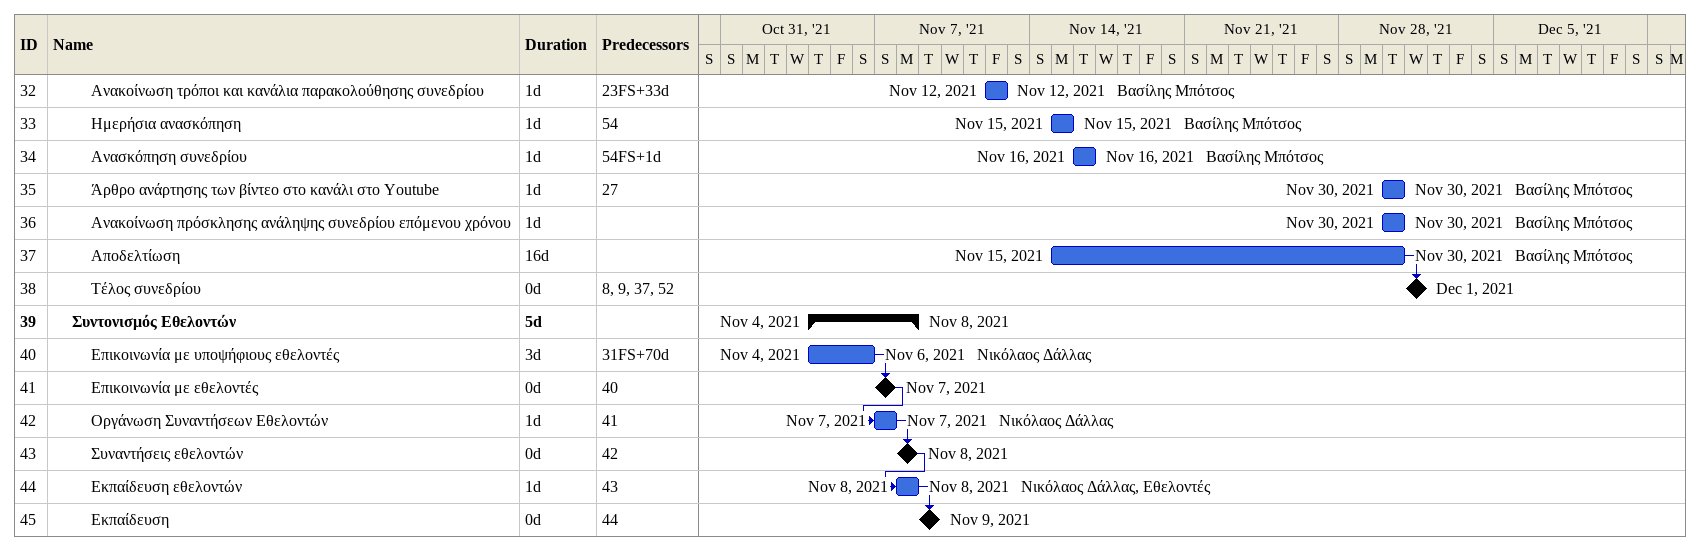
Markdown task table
| ID | Level | Task | Duration | Start | Finish | Predecessors | Resources |
|---|---|---|---|---|---|---|---|
| 32 | 3 | Ανακοίνωση τρόποι και κανάλια παρακολούθησης συνεδρίου | 1d | 2021-11-12 | 2021-11-12 | 23FS+33d | Βασίλης Μπότσος |
| 33 | 3 | Ημερήσια ανασκόπηση | 1d | 2021-11-15 | 2021-11-15 | 54 | Βασίλης Μπότσος |
| 34 | 3 | Ανασκόπηση συνεδρίου | 1d | 2021-11-16 | 2021-11-16 | 54FS+1d | Βασίλης Μπότσος |
| 35 | 3 | Άρθρο ανάρτησης των βίντεο στο κανάλι στο Youtube | 1d | 2021-11-30 | 2021-11-30 | 27 | Βασίλης Μπότσος |
| 36 | 3 | Ανακοίνωση πρόσκλησης ανάληψης συνεδρίου επόμενου χρόνου | 1d | 2021-11-30 | 2021-11-30 |  | Βασίλης Μπότσος |
| 37 | 3 | Αποδελτίωση | 16d | 2021-11-15 | 2021-11-30 |  | Βασίλης Μπότσος |
| 38 | 3 | Τέλος συνεδρίου | 0d | 2021-12-01 | 2021-12-01 | 8, 9, 37, 52 |  |
| 39 | 2 | **Συντονισμός Εθελοντών** | 5d | 2021-11-04 | 2021-11-08 |  |  |
| 40 | 3 | Επικοινωνία με υποψήφιους εθελοντές | 3d | 2021-11-04 | 2021-11-06 | 31FS+70d | Νικόλαος Δάλλας |
| 41 | 3 | Επικοινωνία με εθελοντές | 0d | 2021-11-07 | 2021-11-07 | 40 |  |
| 42 | 3 | Οργάνωση Συναντήσεων Εθελοντών | 1d | 2021-11-07 | 2021-11-07 | 41 | Νικόλαος Δάλλας |
| 43 | 3 | Συναντήσεις εθελοντών | 0d | 2021-11-08 | 2021-11-08 | 42 |  |
| 44 | 3 | Εκπαίδευση εθελοντών | 1d | 2021-11-08 | 2021-11-08 | 43 | Νικόλαος Δάλλας, Εθελοντές |
| 45 | 3 | Εκπαίδευση | 0d | 2021-11-09 | 2021-11-09 | 44 |  |
